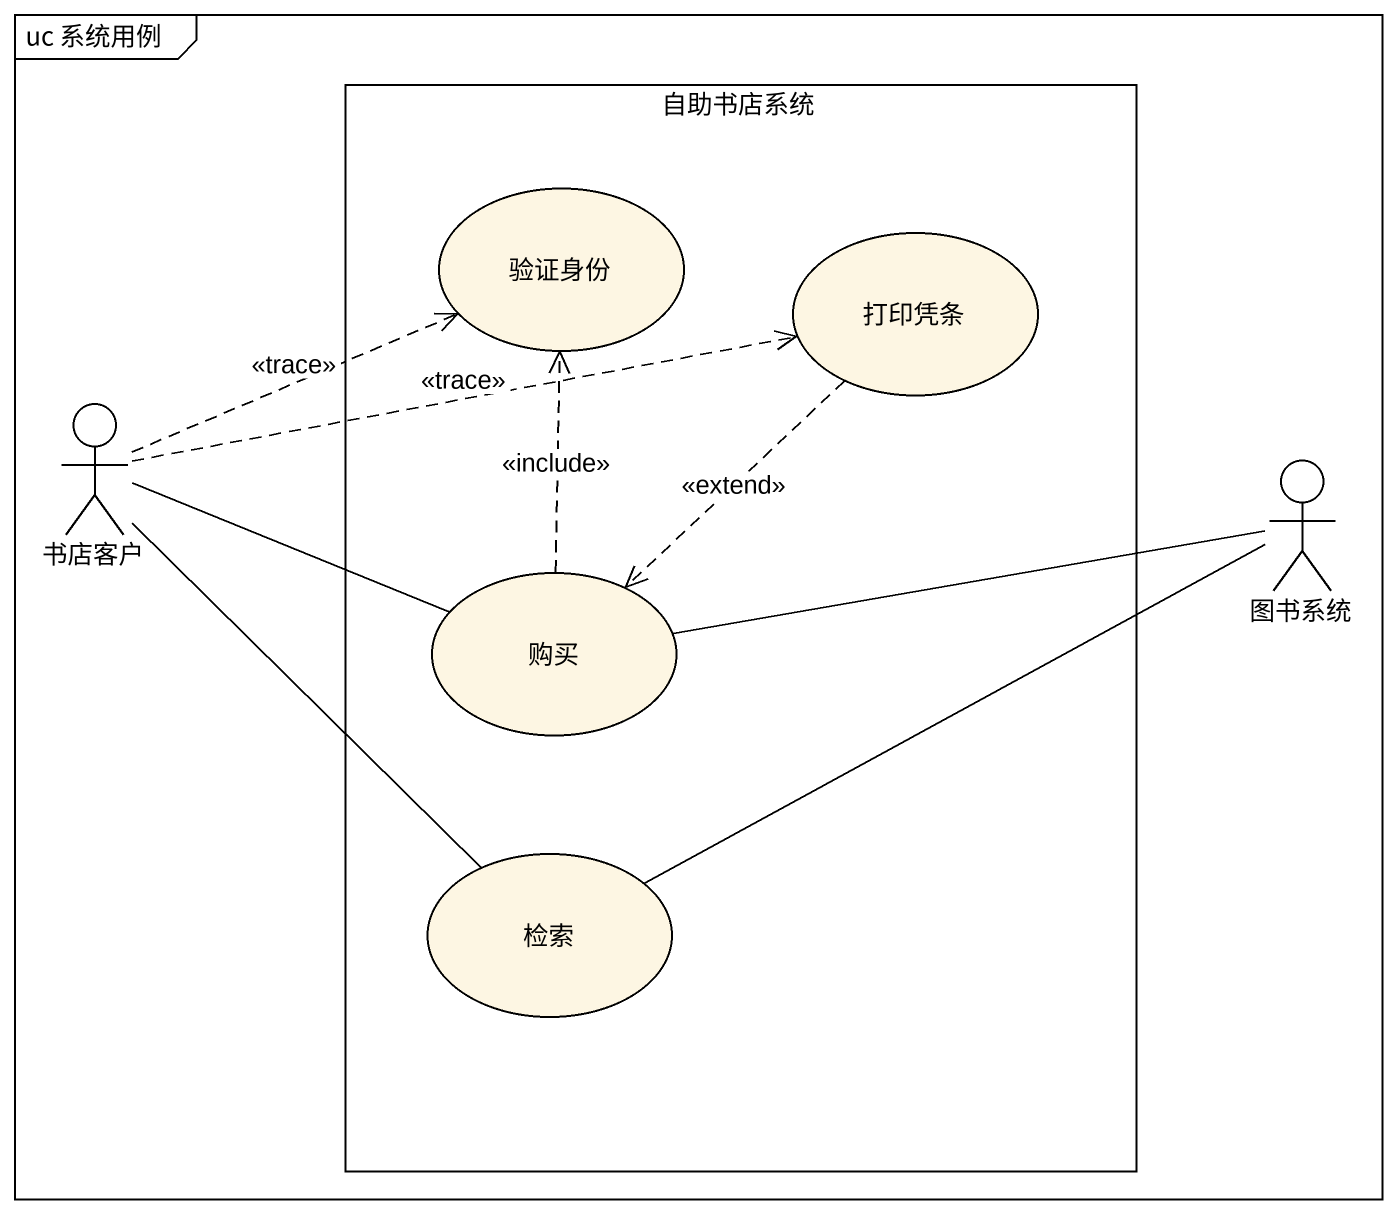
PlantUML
@startuml
mainframe uc 系统用例
rectangle 自助书店系统 {
  usecase 验证身份
  usecase 打印凭条
  usecase 购买
  usecase 检索
}
actor 书店客户
actor 图书系统
打印凭条 ..> 购买 : <<extend>>
书店客户 .right.> 验证身份 : <<trace>>
书店客户 .right.> 打印凭条 : <<trace>>
书店客户 -right- 购买
书店客户 -- 检索
图书系统 -left- 检索
购买 .up.> 验证身份 : <<include>>
购买 -right- 图书系统
@enduml
